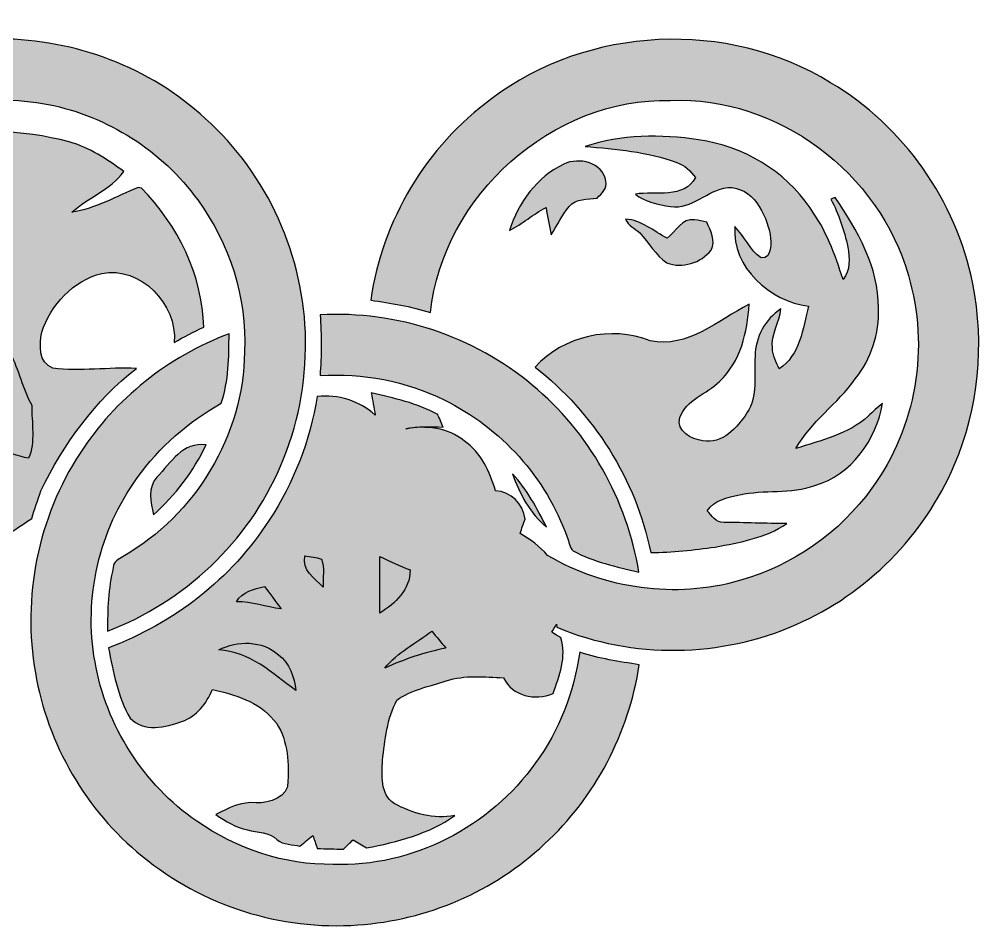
# Model space of a CAD drawing. Header units: centimetres. Extents: x -14.04 to -8.16, y -4.29 to -1.56.
# Drawn here: x -11.039 to -8.156, y -4.287 to -1.564 of the extents above; entities that cross this region are included whole.
import ezdxf

# ---------------------------------------------------------------- set-up
doc = ezdxf.new("R2010")
doc.units = ezdxf.units.CM
doc.header["$MEASUREMENT"] = 0
doc.layers.add('Layer 1', color=7, linetype='Continuous')

msp = doc.modelspace()

# ---------------------------------------------------------------- hatches: boundary and pattern name
at = {"layer": 'Layer 1', "true_color": 0x000000}
h = msp.add_hatch(color=18, dxfattribs=at)
edge = h.paths.add_edge_path()
edge.add_spline(control_points=[(-10.14914, -2.69033), (-10.0865, -2.6839), (-10.02277, -2.70393), (-9.97567, -2.74593), (-9.97968, -2.72384), (-9.98368, -2.70175), (-9.98757, -2.67965), (-9.91995, -2.69531), (-9.85063, -2.71049), (-9.78921, -2.74411), (-9.78508, -2.75358), (-9.77695, -2.7724), (-9.77282, -2.78174), (-9.80997, -2.7815), (-9.84784, -2.77859), (-9.88426, -2.78721), (-9.82478, -2.77628), (-9.75826, -2.78369), (-9.70995, -2.82289), (-9.65981, -2.85785), (-9.63322, -2.91515), (-9.61671, -2.97221), (-9.56901, -2.97451), (-9.53538, -3.01105), (-9.52786, -3.05682), (-9.53308, -3.0709), (-9.53817, -3.0851), (-9.54303, -3.09942), (-9.5128, -3.11763), (-9.48331, -3.13815), (-9.46097, -3.16582), (-9.28981, -3.26622), (-9.07871, -3.29523), (-8.88752, -3.24073), (-8.72995, -3.19642), (-8.5878, -3.09772), (-8.49251, -2.96432), (-8.36019, -2.78466), (-8.31928, -2.54248), (-8.3835, -2.32907), (-8.46945, -2.02353), (-8.77414, -1.79192), (-9.09364, -1.806), (-9.44689, -1.79714), (-9.77319, -2.0903), (-9.81118, -2.44003), (-9.86897, -2.42097), (-9.92918, -2.4115), (-9.98914, -2.40264), (-9.95552, -2.16507), (-9.82284, -1.94293), (-9.62873, -1.80151), (-9.3414, -1.58325), (-8.9226, -1.56358), (-8.6156, -1.75295), (-8.39831, -1.88211), (-8.24026, -2.10559), (-8.19097, -2.35347), (-8.15553, -2.53411), (-8.17288, -2.7259), (-8.24621, -2.89524), (-8.33591, -3.1061), (-8.50841, -3.28066), (-8.71878, -3.37195), (-8.94239, -3.47125), (-9.20763, -3.47489), (-9.43305, -3.38008), (-9.43305, -3.38008), (-9.43463, -3.3711), (-9.43463, -3.3711), (-9.43803, -3.37704), (-9.44483, -3.38894), (-9.44823, -3.39489), (-9.44155, -3.39914), (-9.4282, -3.40764), (-9.4214, -3.41189), (-9.40343, -3.46736), (-9.42601, -3.52587), (-9.44471, -3.57843), (-9.49824, -3.59992), (-9.56634, -3.58681), (-9.59244, -3.53085), (-9.64961, -3.52854), (-9.70812, -3.52199), (-9.7636, -3.5402), (-9.81361, -3.55658), (-9.86824, -3.56678), (-9.91145, -3.59798), (-9.94022, -3.65285), (-9.9469, -3.71694), (-9.95406, -3.77776), (-9.95552, -3.82134), (-9.96183, -3.879), (-9.91947, -3.90656), (-9.86435, -3.93654), (-9.80087, -3.9539), (-9.73786, -3.94285), (-9.8158, -3.99736), (-9.90951, -4.02163), (-10.00165, -4.03948), (-10.01512, -4.03122), (-10.0286, -4.02309), (-10.04195, -4.01496), (-10.05154, -4.02418), (-10.06089, -4.03353), (-10.07035, -4.04288), (-10.09657, -4.04251), (-10.1228, -4.04203), (-10.1489, -4.04118), (-10.15327, -4.02807), (-10.15776, -4.01496), (-10.16225, -4.00185), (-10.17512, -4.01253), (-10.18811, -4.02321), (-10.20073, -4.03426), (-10.22343, -4.0288), (-10.24989, -4.0305), (-10.26847, -4.01484), (-10.29201, -3.99117), (-10.32746, -3.9942), (-10.3572, -3.98558), (-10.39204, -3.97854), (-10.42239, -3.95924), (-10.45152, -3.93982), (-10.41426, -3.9204), (-10.37505, -3.89952), (-10.33147, -3.90486), (-10.29274, -3.90571), (-10.23387, -3.88774), (-10.23654, -3.84015), (-10.23351, -3.7774), (-10.23751, -3.7082), (-10.2783, -3.65722), (-10.32406, -3.60259), (-10.39484, -3.58038), (-10.46196, -3.56605), (-10.47957, -3.60732), (-10.50882, -3.64629), (-10.55288, -3.66122), (-10.6012, -3.6804), (-10.6676, -3.69352), (-10.7079, -3.65188), (-10.74432, -3.5873), (-10.75864, -3.51349), (-10.77224, -3.44151), (-10.57789, -3.36806), (-10.40479, -3.23563), (-10.29238, -3.05985), (-10.2193, -2.94866), (-10.1699, -2.82168), (-10.14914, -2.69033)], knot_values=[0, 0, 0, 0, 0.02, 0.02, 0.02, 0.04, 0.04, 0.04, 0.06, 0.06, 0.06, 0.08, 0.08, 0.08, 0.1, 0.1, 0.1, 0.12, 0.12, 0.12, 0.14, 0.14, 0.14, 0.16, 0.16, 0.16, 0.18, 0.18, 0.18, 0.2, 0.2, 0.2, 0.22, 0.22, 0.22, 0.24, 0.24, 0.24, 0.26, 0.26, 0.26, 0.28, 0.28, 0.28, 0.3, 0.3, 0.3, 0.32, 0.32, 0.32, 0.34, 0.34, 0.34, 0.36, 0.36, 0.36, 0.38, 0.38, 0.38, 0.4, 0.4, 0.4, 0.42, 0.42, 0.42, 0.44, 0.44, 0.44, 0.46, 0.46, 0.46, 0.48, 0.48, 0.48, 0.5, 0.5, 0.5, 0.52, 0.52, 0.52, 0.54, 0.54, 0.54, 0.56, 0.56, 0.56, 0.58, 0.58, 0.58, 0.6, 0.6, 0.6, 0.62, 0.62, 0.62, 0.64, 0.64, 0.64, 0.66, 0.66, 0.66, 0.68, 0.68, 0.68, 0.7, 0.7, 0.7, 0.72, 0.72, 0.72, 0.74, 0.74, 0.74, 0.76, 0.76, 0.76, 0.78, 0.78, 0.78, 0.8, 0.8, 0.8, 0.82, 0.82, 0.82, 0.84, 0.84, 0.84, 0.86, 0.86, 0.86, 0.88, 0.88, 0.88, 0.9, 0.9, 0.9, 0.92, 0.92, 0.92, 0.94, 0.94, 0.94, 0.96, 0.96, 0.96, 0.98, 0.98, 0.98, 1, 1, 1, 1], degree=3, periodic=1)
h = msp.add_hatch(color=18, dxfattribs=at)
edge = h.paths.add_edge_path()
edge.add_spline(control_points=[(-11.70987, -1.8599), (-11.54502, -1.70706), (-11.32081, -1.62343), (-11.0966, -1.62221), (-10.87251, -1.62343), (-10.64842, -1.70718), (-10.48345, -1.86002), (-10.29723, -2.02633), (-10.18616, -2.27263), (-10.18398, -2.52221), (-10.18216, -2.65112), (-10.2068, -2.78065), (-10.25888, -2.89864), (-10.35453, -3.12443), (-10.54633, -3.30445), (-10.77503, -3.39137), (-10.77588, -3.32776), (-10.77297, -3.26379), (-10.75816, -3.20164), (-10.75949, -3.18318), (-10.74129, -3.17651), (-10.7289, -3.16837), (-10.51368, -3.04565), (-10.36764, -2.80578), (-10.36631, -2.55681), (-10.35878, -2.39535), (-10.41037, -2.23318), (-10.50603, -2.10329), (-10.612, -1.95677), (-10.77479, -1.85322), (-10.95214, -1.8179), (-11.13957, -1.78233), (-11.34132, -1.81717), (-11.50034, -1.92484), (-11.676, -2.03919), (-11.79533, -2.23245), (-11.82361, -2.43966), (-11.88079, -2.42012), (-11.94063, -2.4115), (-12.00011, -2.40239), (-11.96989, -2.1953), (-11.86598, -1.9995), (-11.70987, -1.8599)], knot_values=[0, 0, 0, 0, 0.0714286, 0.0714286, 0.0714286, 0.1428571, 0.1428571, 0.1428571, 0.2142857, 0.2142857, 0.2142857, 0.2857143, 0.2857143, 0.2857143, 0.3571429, 0.3571429, 0.3571429, 0.4285714, 0.4285714, 0.4285714, 0.5, 0.5, 0.5, 0.5714286, 0.5714286, 0.5714286, 0.6428571, 0.6428571, 0.6428571, 0.7142857, 0.7142857, 0.7142857, 0.7857143, 0.7857143, 0.7857143, 0.8571429, 0.8571429, 0.8571429, 0.9285714, 0.9285714, 0.9285714, 1, 1, 1, 1], degree=3, periodic=1)
h = msp.add_hatch(color=18, dxfattribs=at)
edge = h.paths.add_edge_path()
edge.add_spline(control_points=[(-12.15173, -2.44682), (-11.99696, -2.43857), (-11.84061, -2.46989), (-11.70125, -2.53763), (-11.69846, -2.54916), (-11.69554, -2.56081), (-11.69239, -2.57234), (-11.72686, -2.36925), (-11.63825, -2.15269), (-11.47461, -2.02851), (-11.46563, -2.07488), (-11.45907, -2.12198), (-11.44378, -2.16689), (-11.38138, -2.17284), (-11.32287, -2.19566), (-11.26545, -2.21897), (-11.29386, -2.18425), (-11.33902, -2.17041), (-11.3707, -2.13934), (-11.41586, -2.10389), (-11.42314, -2.04089), (-11.42411, -1.98796), (-11.40032, -1.95859), (-11.3622, -1.94803), (-11.32846, -1.93455), (-11.1874, -1.88527), (-11.0325, -1.89267), (-10.88938, -1.9297), (-10.82941, -1.9473), (-10.77612, -1.98177), (-10.72623, -2.01868), (-10.76702, -2.0727), (-10.8333, -2.09612), (-10.88162, -2.14031), (-10.81121, -2.12866), (-10.74881, -2.09273), (-10.68375, -2.06614), (-10.68375, -2.06614), (-10.67391, -2.06808), (-10.67391, -2.06808), (-10.56575, -2.17806), (-10.49183, -2.32822), (-10.48782, -2.48349), (-10.51805, -2.49708), (-10.54754, -2.51226), (-10.57607, -2.52901), (-10.5666, -2.4149), (-10.67622, -2.30006), (-10.79275, -2.32276), (-10.87773, -2.34498), (-10.94474, -2.41599), (-10.97156, -2.4983), (-10.97873, -2.53568), (-10.98273, -2.58982), (-10.93867, -2.6056), (-10.85612, -2.61701), (-10.77212, -2.60245), (-10.68897, -2.60645), (-10.81242, -2.70272), (-10.90614, -2.83261), (-10.97448, -2.97221), (-10.9831, -2.99988), (-10.99354, -3.02683), (-11.00179, -3.05475), (-11.02267, -3.06908), (-11.04355, -3.0834), (-11.06491, -3.09712), (-11.07123, -3.04747), (-11.06406, -2.99746), (-11.07001, -2.94781), (-11.08422, -2.94878), (-11.0983, -2.94975), (-11.11238, -2.95084), (-11.11639, -3.00899), (-11.12513, -3.06677), (-11.13217, -3.12467), (-11.1528, -3.12516), (-11.17344, -3.1254), (-11.19408, -3.12576), (-11.19942, -3.10404), (-11.20488, -3.08231), (-11.20998, -3.0607), (-11.20269, -3.04626), (-11.19881, -3.03047), (-11.2016, -3.01397), (-11.20658, -3.02477), (-11.21156, -3.03545), (-11.21678, -3.04601), (-11.22382, -3.00814), (-11.22467, -2.96371), (-11.25368, -2.93445), (-11.25805, -2.94429), (-11.26667, -2.96407), (-11.27091, -2.97403), (-11.24166, -3.05269), (-11.21168, -3.13183), (-11.20087, -3.21572), (-11.26861, -3.19982), (-11.3361, -3.18173), (-11.39923, -3.15162), (-11.45288, -2.96674), (-11.58411, -2.8076), (-11.75223, -2.71498), (-11.87326, -2.64882), (-12.01347, -2.61871), (-12.151, -2.62806), (-12.14506, -2.56773), (-12.14384, -2.50691), (-12.15173, -2.44682)], knot_values=[0, 0, 0, 0, 0.0277778, 0.0277778, 0.0277778, 0.0555556, 0.0555556, 0.0555556, 0.0833333, 0.0833333, 0.0833333, 0.1111111, 0.1111111, 0.1111111, 0.1388889, 0.1388889, 0.1388889, 0.1666667, 0.1666667, 0.1666667, 0.1944444, 0.1944444, 0.1944444, 0.2222222, 0.2222222, 0.2222222, 0.25, 0.25, 0.25, 0.2777778, 0.2777778, 0.2777778, 0.3055556, 0.3055556, 0.3055556, 0.3333333, 0.3333333, 0.3333333, 0.3611111, 0.3611111, 0.3611111, 0.3888889, 0.3888889, 0.3888889, 0.4166667, 0.4166667, 0.4166667, 0.4444444, 0.4444444, 0.4444444, 0.4722222, 0.4722222, 0.4722222, 0.5, 0.5, 0.5, 0.5277778, 0.5277778, 0.5277778, 0.5555556, 0.5555556, 0.5555556, 0.5833333, 0.5833333, 0.5833333, 0.6111111, 0.6111111, 0.6111111, 0.6388889, 0.6388889, 0.6388889, 0.6666667, 0.6666667, 0.6666667, 0.6944444, 0.6944444, 0.6944444, 0.7222222, 0.7222222, 0.7222222, 0.75, 0.75, 0.75, 0.7777778, 0.7777778, 0.7777778, 0.8055556, 0.8055556, 0.8055556, 0.8333333, 0.8333333, 0.8333333, 0.8611111, 0.8611111, 0.8611111, 0.8888889, 0.8888889, 0.8888889, 0.9166667, 0.9166667, 0.9166667, 0.9444444, 0.9444444, 0.9444444, 0.9722222, 0.9722222, 0.9722222, 1, 1, 1, 1], degree=3, periodic=1)
h = msp.add_hatch(color=18, dxfattribs=at)
edge = h.paths.add_edge_path()
edge.add_spline(control_points=[(-9.34917, -1.94353), (-9.24113, -1.90821), (-9.12229, -1.90651), (-9.01012, -1.92363), (-8.87768, -1.94244), (-8.75205, -2.0154), (-8.67715, -2.12732), (-8.63041, -2.19129), (-8.60213, -2.26595), (-8.5787, -2.34097), (-8.55539, -2.3139), (-8.55903, -2.27663), (-8.56474, -2.24398), (-8.57445, -2.19396), (-8.59217, -2.14589), (-8.61475, -2.10049), (-8.61147, -2.0994), (-8.60492, -2.09746), (-8.60164, -2.09649), (-8.53512, -2.19457), (-8.47224, -2.30407), (-8.47297, -2.42631), (-8.46884, -2.50254), (-8.49518, -2.57853), (-8.54204, -2.63826), (-8.59521, -2.71279), (-8.67411, -2.76572), (-8.71951, -2.84596), (-8.64485, -2.82156), (-8.5628, -2.8042), (-8.50356, -2.74885), (-8.48948, -2.73598), (-8.47539, -2.72311), (-8.46046, -2.71097), (-8.47952, -2.81877), (-8.55333, -2.92511), (-8.66258, -2.95618), (-8.73505, -2.98313), (-8.81371, -2.96747), (-8.88788, -2.98459), (-8.92357, -2.99187), (-8.9629, -2.99964), (-8.98487, -3.03205), (-8.97031, -3.04553), (-8.95865, -3.06932), (-8.93498, -3.06653), (-8.87222, -3.06762), (-8.80934, -3.06956), (-8.74658, -3.07041), (-8.80971, -3.11363), (-8.88715, -3.12601), (-8.9606, -3.14057), (-9.02457, -3.14834), (-9.08854, -3.15757), (-9.153, -3.1566), (-9.19646, -2.93858), (-9.32392, -2.73962), (-9.49824, -2.60269), (-9.41326, -2.50922), (-9.27172, -2.47778), (-9.15458, -2.52391), (-9.0429, -2.54794), (-8.95161, -2.46236), (-8.85935, -2.4149), (-8.86336, -2.49781), (-8.8846, -2.58667), (-8.94724, -2.6453), (-8.98536, -2.68329), (-9.04703, -2.6992), (-9.06645, -2.7537), (-9.07713, -2.79437), (-9.03088, -2.81828), (-8.99738, -2.82265), (-8.93899, -2.83467), (-8.89456, -2.78308), (-8.86567, -2.73974), (-8.83107, -2.68912), (-8.84588, -2.62697), (-8.84139, -2.56992), (-8.84005, -2.51408), (-8.8114, -2.45908), (-8.76394, -2.42886), (-8.76892, -2.4688), (-8.79332, -2.50521), (-8.78968, -2.54637), (-8.78858, -2.56846), (-8.77754, -2.58824), (-8.76977, -2.6084), (-8.70762, -2.56797), (-8.69754, -2.48713), (-8.68224, -2.42048), (-8.79623, -2.40676), (-8.91143, -2.30407), (-8.9016, -2.1828), (-8.87307, -2.21205), (-8.85717, -2.25272), (-8.82306, -2.27663), (-8.78955, -2.27918), (-8.79368, -2.2299), (-8.79587, -2.20756), (-8.80886, -2.14444), (-8.84758, -2.06371), (-8.92296, -2.0659), (-8.98378, -2.07282), (-9.02894, -2.13303), (-9.094, -2.12283), (-9.12872, -2.11664), (-9.17388, -2.10887), (-9.19877, -2.08568), (-9.13952, -2.07646), (-9.05285, -2.1011), (-9.01971, -2.03616), (-9.03392, -2.01649), (-9.0514, -1.99913), (-9.07494, -1.99173), (-9.16259, -1.95919), (-9.25679, -1.95094), (-9.34917, -1.94353)], knot_values=[0, 0, 0, 0, 0.025641, 0.025641, 0.025641, 0.0512821, 0.0512821, 0.0512821, 0.0769231, 0.0769231, 0.0769231, 0.1025641, 0.1025641, 0.1025641, 0.1282051, 0.1282051, 0.1282051, 0.1538462, 0.1538462, 0.1538462, 0.1794872, 0.1794872, 0.1794872, 0.2051282, 0.2051282, 0.2051282, 0.2307692, 0.2307692, 0.2307692, 0.2564103, 0.2564103, 0.2564103, 0.2820513, 0.2820513, 0.2820513, 0.3076923, 0.3076923, 0.3076923, 0.3333333, 0.3333333, 0.3333333, 0.3589744, 0.3589744, 0.3589744, 0.3846154, 0.3846154, 0.3846154, 0.4102564, 0.4102564, 0.4102564, 0.4358974, 0.4358974, 0.4358974, 0.4615385, 0.4615385, 0.4615385, 0.4871795, 0.4871795, 0.4871795, 0.5128205, 0.5128205, 0.5128205, 0.5384615, 0.5384615, 0.5384615, 0.5641026, 0.5641026, 0.5641026, 0.5897436, 0.5897436, 0.5897436, 0.6153846, 0.6153846, 0.6153846, 0.6410256, 0.6410256, 0.6410256, 0.6666667, 0.6666667, 0.6666667, 0.6923077, 0.6923077, 0.6923077, 0.7179487, 0.7179487, 0.7179487, 0.7435897, 0.7435897, 0.7435897, 0.7692308, 0.7692308, 0.7692308, 0.7948718, 0.7948718, 0.7948718, 0.8205128, 0.8205128, 0.8205128, 0.8461538, 0.8461538, 0.8461538, 0.8717949, 0.8717949, 0.8717949, 0.8974359, 0.8974359, 0.8974359, 0.9230769, 0.9230769, 0.9230769, 0.9487179, 0.9487179, 0.9487179, 0.974359, 0.974359, 0.974359, 1, 1, 1, 1], degree=3, periodic=1)
h = msp.add_hatch(color=18, dxfattribs=at)
edge = h.paths.add_edge_path()
edge.add_spline(control_points=[(-9.41241, -1.99658), (-9.3675, -1.97376), (-9.29576, -1.99136), (-9.28677, -2.04708), (-9.28131, -2.0693), (-9.29952, -2.08338), (-9.31275, -2.09758), (-9.34176, -2.10086), (-9.37514, -2.0994), (-9.39687, -2.12259), (-9.418, -2.14844), (-9.43159, -2.1794), (-9.44993, -2.2072), (-9.4566, -2.18049), (-9.46121, -2.15342), (-9.46571, -2.12635), (-9.50443, -2.14541), (-9.53648, -2.17515), (-9.57483, -2.19469), (-9.54886, -2.11154), (-9.49265, -2.03409), (-9.41241, -1.99658)], knot_values=[0, 0, 0, 0, 0.1428571, 0.1428571, 0.1428571, 0.2857143, 0.2857143, 0.2857143, 0.4285714, 0.4285714, 0.4285714, 0.5714286, 0.5714286, 0.5714286, 0.7142857, 0.7142857, 0.7142857, 0.8571429, 0.8571429, 0.8571429, 1, 1, 1, 1], degree=3, periodic=1)
h = msp.add_hatch(color=18, dxfattribs=at)
edge = h.paths.add_edge_path()
edge.add_spline(control_points=[(-9.2279, -2.1607), (-9.18044, -2.16325), (-9.14462, -2.19688), (-9.10396, -2.21727), (-9.07774, -2.19821), (-9.05941, -2.15645), (-9.02178, -2.1624), (-9.01279, -2.16422), (-8.99471, -2.16787), (-8.98572, -2.16969), (-8.9731, -2.19518), (-8.95841, -2.2248), (-8.97261, -2.25308), (-9.00248, -2.29193), (-9.05916, -2.30868), (-9.10505, -2.29169), (-9.13843, -2.26802), (-9.15798, -2.23111), (-9.18566, -2.20198), (-9.19986, -2.18814), (-9.22086, -2.18037), (-9.2279, -2.1607)], knot_values=[0, 0, 0, 0, 0.1428571, 0.1428571, 0.1428571, 0.2857143, 0.2857143, 0.2857143, 0.4285714, 0.4285714, 0.4285714, 0.5714286, 0.5714286, 0.5714286, 0.7142857, 0.7142857, 0.7142857, 0.8571429, 0.8571429, 0.8571429, 1, 1, 1, 1], degree=3, periodic=1)
h = msp.add_hatch(color=18, dxfattribs=at)
edge = h.paths.add_edge_path()
edge.add_spline(control_points=[(-10.14028, -2.44658), (-9.91267, -2.4342), (-9.68118, -2.50946), (-9.50686, -2.65683), (-9.33715, -2.79607), (-9.22389, -2.9994), (-9.18833, -3.2156), (-9.25521, -3.19933), (-9.32355, -3.18476), (-9.38461, -3.15199), (-9.39578, -3.14118), (-9.39687, -3.12443), (-9.4027, -3.11083), (-9.46534, -2.93348), (-9.60045, -2.78344), (-9.76943, -2.70102), (-9.88365, -2.64408), (-10.01342, -2.62005), (-10.14064, -2.6283), (-10.13603, -2.56773), (-10.13591, -2.50704), (-10.14028, -2.44658)], knot_values=[0, 0, 0, 0, 0.1428571, 0.1428571, 0.1428571, 0.2857143, 0.2857143, 0.2857143, 0.4285714, 0.4285714, 0.4285714, 0.5714286, 0.5714286, 0.5714286, 0.7142857, 0.7142857, 0.7142857, 0.8571429, 0.8571429, 0.8571429, 1, 1, 1, 1], degree=3, periodic=1)
h = msp.add_hatch(color=18, dxfattribs=at)
edge = h.paths.add_edge_path()
edge.add_spline(control_points=[(-10.85721, -2.85992), (-10.75233, -2.69738), (-10.59343, -2.57101), (-10.41232, -2.50315), (-10.4128, -2.57283), (-10.41256, -2.64433), (-10.43611, -2.71073), (-10.53358, -2.76681), (-10.62099, -2.84135), (-10.68654, -2.93336), (-10.80016, -3.08971), (-10.8475, -3.29304), (-10.81266, -3.48339), (-10.78037, -3.67421), (-10.66736, -3.84962), (-10.50846, -3.95973), (-10.38986, -4.04154), (-10.24637, -4.09131), (-10.10155, -4.0884), (-9.86605, -4.09787), (-9.63237, -3.9766), (-9.4969, -3.78504), (-9.4254, -3.6883), (-9.38255, -3.57285), (-9.36458, -3.45437), (-9.30729, -3.47416), (-9.24708, -3.48254), (-9.18735, -3.49201), (-9.21807, -3.69546), (-9.31809, -3.8881), (-9.46995, -4.02746), (-9.62036, -4.16925), (-9.82126, -4.25556), (-10.02738, -4.26927), (-10.25778, -4.28663), (-10.49401, -4.21161), (-10.67161, -4.06351), (-10.84022, -3.92817), (-10.95433, -3.7286), (-10.99074, -3.51604), (-11.03068, -3.29098), (-10.98249, -3.05135), (-10.85721, -2.85992)], knot_values=[0, 0, 0, 0, 0.0714286, 0.0714286, 0.0714286, 0.1428571, 0.1428571, 0.1428571, 0.2142857, 0.2142857, 0.2142857, 0.2857143, 0.2857143, 0.2857143, 0.3571429, 0.3571429, 0.3571429, 0.4285714, 0.4285714, 0.4285714, 0.5, 0.5, 0.5, 0.5714286, 0.5714286, 0.5714286, 0.6428571, 0.6428571, 0.6428571, 0.7142857, 0.7142857, 0.7142857, 0.7857143, 0.7857143, 0.7857143, 0.8571429, 0.8571429, 0.8571429, 0.9285714, 0.9285714, 0.9285714, 1, 1, 1, 1], degree=3, periodic=1)
h = msp.add_hatch(color=18, dxfattribs=at)
edge = h.paths.add_edge_path()
edge.add_spline(control_points=[(-11.18716, -2.86866), (-11.16021, -2.87339), (-11.13666, -2.85069), (-11.10898, -2.85579), (-11.07487, -2.85203), (-11.0444, -2.87024), (-11.0115, -2.87461), (-10.98929, -2.82739), (-11.00276, -2.76839), (-11.00131, -2.7168), (-11.02947, -2.66763), (-11.03979, -2.61107), (-11.06564, -2.56093), (-11.07256, -2.64238), (-11.08859, -2.72396), (-11.08507, -2.8059), (-11.09101, -2.80517), (-11.10291, -2.80396), (-11.10886, -2.80323), (-11.11396, -2.72068), (-11.12233, -2.6385), (-11.12452, -2.55583), (-11.20245, -2.63704), (-11.20233, -2.76402), (-11.18716, -2.86866)], knot_values=[0, 0, 0, 0, 0.125, 0.125, 0.125, 0.25, 0.25, 0.25, 0.375, 0.375, 0.375, 0.5, 0.5, 0.5, 0.625, 0.625, 0.625, 0.75, 0.75, 0.75, 0.875, 0.875, 0.875, 1, 1, 1, 1], degree=3, periodic=1)
h = msp.add_hatch(color=18, dxfattribs=at)
edge = h.paths.add_edge_path()
edge.add_spline(control_points=[(-10.62766, -2.93142), (-10.58724, -2.88905), (-10.54961, -2.82435), (-10.48114, -2.8354), (-10.51865, -2.9143), (-10.57231, -2.98544), (-10.6375, -3.04371), (-10.64648, -3.00705), (-10.65595, -2.96237), (-10.62766, -2.93142)], knot_values=[0, 0, 0, 0, 0.3333333, 0.3333333, 0.3333333, 0.6666667, 0.6666667, 0.6666667, 1, 1, 1, 1], degree=3, periodic=1)
h = msp.add_hatch(color=18, dxfattribs=at)
edge = h.paths.add_edge_path()
edge.add_spline(control_points=[(-9.56573, -2.92146), (-9.52276, -2.9682), (-9.49278, -3.02465), (-9.46401, -3.08073), (-9.51317, -3.03994), (-9.54497, -2.98107), (-9.56573, -2.92146)], knot_values=[0, 0, 0, 0, 0.5, 0.5, 0.5, 1, 1, 1, 1], degree=3, periodic=1)
h = msp.add_hatch(color=18, dxfattribs=at)
edge = h.paths.add_edge_path()
edge.add_spline(control_points=[(-10.1858, -3.16692), (-10.19587, -3.20953), (-10.15703, -3.23381), (-10.13129, -3.26003), (-10.13336, -3.23235), (-10.1262, -3.20237), (-10.13579, -3.17639), (-10.15193, -3.17092), (-10.16917, -3.16959), (-10.1858, -3.16692)], knot_values=[0, 0, 0, 0, 0.3333333, 0.3333333, 0.3333333, 0.6666667, 0.6666667, 0.6666667, 1, 1, 1, 1], degree=3, periodic=1)
h = msp.add_hatch(color=18, dxfattribs=at)
edge = h.paths.add_edge_path()
edge.add_spline(control_points=[(-9.96171, -3.16837), (-9.96207, -3.22482), (-9.96244, -3.28127), (-9.96159, -3.33771), (-9.91643, -3.30907), (-9.87079, -3.26707), (-9.87164, -3.20892), (-9.90223, -3.19678), (-9.93221, -3.18306), (-9.96171, -3.16837)], knot_values=[0, 0, 0, 0, 0.3333333, 0.3333333, 0.3333333, 0.6666667, 0.6666667, 0.6666667, 1, 1, 1, 1], degree=3, periodic=1)
h = msp.add_hatch(color=18, dxfattribs=at)
edge = h.paths.add_edge_path()
edge.add_spline(control_points=[(-10.3901, -3.30385), (-10.34446, -3.30251), (-10.3016, -3.31975), (-10.25693, -3.32545), (-10.27332, -3.30275), (-10.28995, -3.2803), (-10.30634, -3.25784), (-10.33741, -3.26573), (-10.37298, -3.27314), (-10.3901, -3.30385)], knot_values=[0, 0, 0, 0, 0.3333333, 0.3333333, 0.3333333, 0.6666667, 0.6666667, 0.6666667, 1, 1, 1, 1], degree=3, periodic=1)
h = msp.add_hatch(color=18, dxfattribs=at)
edge = h.paths.add_edge_path()
edge.add_spline(control_points=[(-9.94714, -3.5022), (-9.88887, -3.47537), (-9.82794, -3.4545), (-9.76493, -3.44211), (-9.77902, -3.42524), (-9.79298, -3.40849), (-9.80669, -3.39149), (-9.85403, -3.42755), (-9.90927, -3.45498), (-9.94714, -3.5022)], knot_values=[0, 0, 0, 0, 0.3333333, 0.3333333, 0.3333333, 0.6666667, 0.6666667, 0.6666667, 1, 1, 1, 1], degree=3, periodic=1)
h = msp.add_hatch(color=18, dxfattribs=at)
edge = h.paths.add_edge_path()
edge.add_spline(control_points=[(-10.44303, -3.44794), (-10.35089, -3.45134), (-10.28315, -3.51798), (-10.21311, -3.56872), (-10.21797, -3.52903), (-10.22999, -3.48727), (-10.26422, -3.46275), (-10.31265, -3.41868), (-10.38755, -3.41917), (-10.44303, -3.44794)], knot_values=[0, 0, 0, 0, 0.3333333, 0.3333333, 0.3333333, 0.6666667, 0.6666667, 0.6666667, 1, 1, 1, 1], degree=3, periodic=1)

# ---------------------------------------------------------------- linework, layer by layer
at = {"layer": 'Layer 1'}
for points, knots in [([(-10.14914, -2.69033), (-10.0865, -2.6839), (-10.02277, -2.70393), (-9.97567, -2.74593), (-9.97968, -2.72384), (-9.98368, -2.70175), (-9.98757, -2.67965), (-9.91995, -2.69531), (-9.85063, -2.71049), (-9.78921, -2.74411), (-9.78508, -2.75358), (-9.77695, -2.7724), (-9.77282, -2.78174), (-9.80997, -2.7815), (-9.84784, -2.77859), (-9.88426, -2.78721), (-9.82478, -2.77628), (-9.75826, -2.78369), (-9.70995, -2.82289), (-9.65981, -2.85785), (-9.63322, -2.91515), (-9.61671, -2.97221), (-9.56901, -2.97451), (-9.53538, -3.01105), (-9.52786, -3.05682), (-9.53308, -3.0709), (-9.53817, -3.0851), (-9.54303, -3.09942), (-9.5128, -3.11763), (-9.48331, -3.13815), (-9.46097, -3.16582), (-9.28981, -3.26622), (-9.07871, -3.29523), (-8.88752, -3.24073), (-8.72995, -3.19642), (-8.5878, -3.09772), (-8.49251, -2.96432), (-8.36019, -2.78466), (-8.31928, -2.54248), (-8.3835, -2.32907), (-8.46945, -2.02353), (-8.77414, -1.79192), (-9.09364, -1.806), (-9.44689, -1.79714), (-9.77319, -2.0903), (-9.81118, -2.44003), (-9.86897, -2.42097), (-9.92918, -2.4115), (-9.98914, -2.40264), (-9.95552, -2.16507), (-9.82284, -1.94293), (-9.62873, -1.80151), (-9.3414, -1.58325), (-8.9226, -1.56358), (-8.6156, -1.75295), (-8.39831, -1.88211), (-8.24026, -2.10559), (-8.19097, -2.35347), (-8.15553, -2.53411), (-8.17288, -2.7259), (-8.24621, -2.89524), (-8.33591, -3.1061), (-8.50841, -3.28066), (-8.71878, -3.37195), (-8.94239, -3.47125), (-9.20763, -3.47489), (-9.43305, -3.38008), (-9.43305, -3.38008), (-9.43463, -3.3711), (-9.43463, -3.3711), (-9.43803, -3.37704), (-9.44483, -3.38894), (-9.44823, -3.39489), (-9.44155, -3.39914), (-9.4282, -3.40764), (-9.4214, -3.41189), (-9.40343, -3.46736), (-9.42601, -3.52587), (-9.44471, -3.57843), (-9.49824, -3.59992), (-9.56634, -3.58681), (-9.59244, -3.53085), (-9.64961, -3.52854), (-9.70812, -3.52199), (-9.7636, -3.5402), (-9.81361, -3.55658), (-9.86824, -3.56678), (-9.91145, -3.59798), (-9.94022, -3.65285), (-9.9469, -3.71694), (-9.95406, -3.77776), (-9.95552, -3.82134), (-9.96183, -3.879), (-9.91947, -3.90656), (-9.86435, -3.93654), (-9.80087, -3.9539), (-9.73786, -3.94285), (-9.8158, -3.99736), (-9.90951, -4.02163), (-10.00165, -4.03948), (-10.01512, -4.03122), (-10.0286, -4.02309), (-10.04195, -4.01496), (-10.05154, -4.02418), (-10.06089, -4.03353), (-10.07035, -4.04288), (-10.09657, -4.04251), (-10.1228, -4.04203), (-10.1489, -4.04118), (-10.15327, -4.02807), (-10.15776, -4.01496), (-10.16225, -4.00185), (-10.17512, -4.01253), (-10.18811, -4.02321), (-10.20073, -4.03426), (-10.22343, -4.0288), (-10.24989, -4.0305), (-10.26847, -4.01484), (-10.29201, -3.99117), (-10.32746, -3.9942), (-10.3572, -3.98558), (-10.39204, -3.97854), (-10.42239, -3.95924), (-10.45152, -3.93982), (-10.41426, -3.9204), (-10.37505, -3.89952), (-10.33147, -3.90486), (-10.29274, -3.90571), (-10.23387, -3.88774), (-10.23654, -3.84015), (-10.23351, -3.7774), (-10.23751, -3.7082), (-10.2783, -3.65722), (-10.32406, -3.60259), (-10.39484, -3.58038), (-10.46196, -3.56605), (-10.47957, -3.60732), (-10.50882, -3.64629), (-10.55288, -3.66122), (-10.6012, -3.6804), (-10.6676, -3.69352), (-10.7079, -3.65188), (-10.74432, -3.5873), (-10.75864, -3.51349), (-10.77224, -3.44151), (-10.57789, -3.36806), (-10.40479, -3.23563), (-10.29238, -3.05985), (-10.2193, -2.94866), (-10.1699, -2.82168), (-10.14914, -2.69033)], [0, 0, 0, 0, 0.02, 0.02, 0.02, 0.04, 0.04, 0.04, 0.06, 0.06, 0.06, 0.08, 0.08, 0.08, 0.1, 0.1, 0.1, 0.12, 0.12, 0.12, 0.14, 0.14, 0.14, 0.16, 0.16, 0.16, 0.18, 0.18, 0.18, 0.2, 0.2, 0.2, 0.22, 0.22, 0.22, 0.24, 0.24, 0.24, 0.26, 0.26, 0.26, 0.28, 0.28, 0.28, 0.3, 0.3, 0.3, 0.32, 0.32, 0.32, 0.34, 0.34, 0.34, 0.36, 0.36, 0.36, 0.38, 0.38, 0.38, 0.4, 0.4, 0.4, 0.42, 0.42, 0.42, 0.44, 0.44, 0.44, 0.46, 0.46, 0.46, 0.48, 0.48, 0.48, 0.5, 0.5, 0.5, 0.52, 0.52, 0.52, 0.54, 0.54, 0.54, 0.56, 0.56, 0.56, 0.58, 0.58, 0.58, 0.6, 0.6, 0.6, 0.62, 0.62, 0.62, 0.64, 0.64, 0.64, 0.66, 0.66, 0.66, 0.68, 0.68, 0.68, 0.7, 0.7, 0.7, 0.72, 0.72, 0.72, 0.74, 0.74, 0.74, 0.76, 0.76, 0.76, 0.78, 0.78, 0.78, 0.8, 0.8, 0.8, 0.82, 0.82, 0.82, 0.84, 0.84, 0.84, 0.86, 0.86, 0.86, 0.88, 0.88, 0.88, 0.9, 0.9, 0.9, 0.92, 0.92, 0.92, 0.94, 0.94, 0.94, 0.96, 0.96, 0.96, 0.98, 0.98, 0.98, 1, 1, 1, 1]), ([(-11.70987, -1.8599), (-11.54502, -1.70706), (-11.32081, -1.62343), (-11.0966, -1.62221), (-10.87251, -1.62343), (-10.64842, -1.70718), (-10.48345, -1.86002), (-10.29723, -2.02633), (-10.18616, -2.27263), (-10.18398, -2.52221), (-10.18216, -2.65112), (-10.2068, -2.78065), (-10.25888, -2.89864), (-10.35453, -3.12443), (-10.54633, -3.30445), (-10.77503, -3.39137), (-10.77588, -3.32776), (-10.77297, -3.26379), (-10.75816, -3.20164), (-10.75949, -3.18318), (-10.74129, -3.17651), (-10.7289, -3.16837), (-10.51368, -3.04565), (-10.36764, -2.80578), (-10.36631, -2.55681), (-10.35878, -2.39535), (-10.41037, -2.23318), (-10.50603, -2.10329), (-10.612, -1.95677), (-10.77479, -1.85322), (-10.95214, -1.8179), (-11.13957, -1.78233), (-11.34132, -1.81717), (-11.50034, -1.92484), (-11.676, -2.03919), (-11.79533, -2.23245), (-11.82361, -2.43966), (-11.88079, -2.42012), (-11.94063, -2.4115), (-12.00011, -2.40239), (-11.96989, -2.1953), (-11.86598, -1.9995), (-11.70987, -1.8599)], [0, 0, 0, 0, 0.0714286, 0.0714286, 0.0714286, 0.1428571, 0.1428571, 0.1428571, 0.2142857, 0.2142857, 0.2142857, 0.2857143, 0.2857143, 0.2857143, 0.3571429, 0.3571429, 0.3571429, 0.4285714, 0.4285714, 0.4285714, 0.5, 0.5, 0.5, 0.5714286, 0.5714286, 0.5714286, 0.6428571, 0.6428571, 0.6428571, 0.7142857, 0.7142857, 0.7142857, 0.7857143, 0.7857143, 0.7857143, 0.8571429, 0.8571429, 0.8571429, 0.9285714, 0.9285714, 0.9285714, 1, 1, 1, 1]), ([(-12.15173, -2.44682), (-11.99696, -2.43857), (-11.84061, -2.46989), (-11.70125, -2.53763), (-11.69846, -2.54916), (-11.69554, -2.56081), (-11.69239, -2.57234), (-11.72686, -2.36925), (-11.63825, -2.15269), (-11.47461, -2.02851), (-11.46563, -2.07488), (-11.45907, -2.12198), (-11.44378, -2.16689), (-11.38138, -2.17284), (-11.32287, -2.19566), (-11.26545, -2.21897), (-11.29386, -2.18425), (-11.33902, -2.17041), (-11.3707, -2.13934), (-11.41586, -2.10389), (-11.42314, -2.04089), (-11.42411, -1.98796), (-11.40032, -1.95859), (-11.3622, -1.94803), (-11.32846, -1.93455), (-11.1874, -1.88527), (-11.0325, -1.89267), (-10.88938, -1.9297), (-10.82941, -1.9473), (-10.77612, -1.98177), (-10.72623, -2.01868), (-10.76702, -2.0727), (-10.8333, -2.09612), (-10.88162, -2.14031), (-10.81121, -2.12866), (-10.74881, -2.09273), (-10.68375, -2.06614), (-10.68375, -2.06614), (-10.67391, -2.06808), (-10.67391, -2.06808), (-10.56575, -2.17806), (-10.49183, -2.32822), (-10.48782, -2.48349), (-10.51805, -2.49708), (-10.54754, -2.51226), (-10.57607, -2.52901), (-10.5666, -2.4149), (-10.67622, -2.30006), (-10.79275, -2.32276), (-10.87773, -2.34498), (-10.94474, -2.41599), (-10.97156, -2.4983), (-10.97873, -2.53568), (-10.98273, -2.58982), (-10.93867, -2.6056), (-10.85612, -2.61701), (-10.77212, -2.60245), (-10.68897, -2.60645), (-10.81242, -2.70272), (-10.90614, -2.83261), (-10.97448, -2.97221), (-10.9831, -2.99988), (-10.99354, -3.02683), (-11.00179, -3.05475), (-11.02267, -3.06908), (-11.04355, -3.0834), (-11.06491, -3.09712), (-11.07123, -3.04747), (-11.06406, -2.99746), (-11.07001, -2.94781), (-11.08422, -2.94878), (-11.0983, -2.94975), (-11.11238, -2.95084), (-11.11639, -3.00899), (-11.12513, -3.06677), (-11.13217, -3.12467), (-11.1528, -3.12516), (-11.17344, -3.1254), (-11.19408, -3.12576), (-11.19942, -3.10404), (-11.20488, -3.08231), (-11.20998, -3.0607), (-11.20269, -3.04626), (-11.19881, -3.03047), (-11.2016, -3.01397), (-11.20658, -3.02477), (-11.21156, -3.03545), (-11.21678, -3.04601), (-11.22382, -3.00814), (-11.22467, -2.96371), (-11.25368, -2.93445), (-11.25805, -2.94429), (-11.26667, -2.96407), (-11.27091, -2.97403), (-11.24166, -3.05269), (-11.21168, -3.13183), (-11.20087, -3.21572), (-11.26861, -3.19982), (-11.3361, -3.18173), (-11.39923, -3.15162), (-11.45288, -2.96674), (-11.58411, -2.8076), (-11.75223, -2.71498), (-11.87326, -2.64882), (-12.01347, -2.61871), (-12.151, -2.62806), (-12.14506, -2.56773), (-12.14384, -2.50691), (-12.15173, -2.44682)], [0, 0, 0, 0, 0.0277778, 0.0277778, 0.0277778, 0.0555556, 0.0555556, 0.0555556, 0.0833333, 0.0833333, 0.0833333, 0.1111111, 0.1111111, 0.1111111, 0.1388889, 0.1388889, 0.1388889, 0.1666667, 0.1666667, 0.1666667, 0.1944444, 0.1944444, 0.1944444, 0.2222222, 0.2222222, 0.2222222, 0.25, 0.25, 0.25, 0.2777778, 0.2777778, 0.2777778, 0.3055556, 0.3055556, 0.3055556, 0.3333333, 0.3333333, 0.3333333, 0.3611111, 0.3611111, 0.3611111, 0.3888889, 0.3888889, 0.3888889, 0.4166667, 0.4166667, 0.4166667, 0.4444444, 0.4444444, 0.4444444, 0.4722222, 0.4722222, 0.4722222, 0.5, 0.5, 0.5, 0.5277778, 0.5277778, 0.5277778, 0.5555556, 0.5555556, 0.5555556, 0.5833333, 0.5833333, 0.5833333, 0.6111111, 0.6111111, 0.6111111, 0.6388889, 0.6388889, 0.6388889, 0.6666667, 0.6666667, 0.6666667, 0.6944444, 0.6944444, 0.6944444, 0.7222222, 0.7222222, 0.7222222, 0.75, 0.75, 0.75, 0.7777778, 0.7777778, 0.7777778, 0.8055556, 0.8055556, 0.8055556, 0.8333333, 0.8333333, 0.8333333, 0.8611111, 0.8611111, 0.8611111, 0.8888889, 0.8888889, 0.8888889, 0.9166667, 0.9166667, 0.9166667, 0.9444444, 0.9444444, 0.9444444, 0.9722222, 0.9722222, 0.9722222, 1, 1, 1, 1]), ([(-9.34917, -1.94353), (-9.24113, -1.90821), (-9.12229, -1.90651), (-9.01012, -1.92363), (-8.87768, -1.94244), (-8.75205, -2.0154), (-8.67715, -2.12732), (-8.63041, -2.19129), (-8.60213, -2.26595), (-8.5787, -2.34097), (-8.55539, -2.3139), (-8.55903, -2.27663), (-8.56474, -2.24398), (-8.57445, -2.19396), (-8.59217, -2.14589), (-8.61475, -2.10049), (-8.61147, -2.0994), (-8.60492, -2.09746), (-8.60164, -2.09649), (-8.53512, -2.19457), (-8.47224, -2.30407), (-8.47297, -2.42631), (-8.46884, -2.50254), (-8.49518, -2.57853), (-8.54204, -2.63826), (-8.59521, -2.71279), (-8.67411, -2.76572), (-8.71951, -2.84596), (-8.64485, -2.82156), (-8.5628, -2.8042), (-8.50356, -2.74885), (-8.48948, -2.73598), (-8.47539, -2.72311), (-8.46046, -2.71097), (-8.47952, -2.81877), (-8.55333, -2.92511), (-8.66258, -2.95618), (-8.73505, -2.98313), (-8.81371, -2.96747), (-8.88788, -2.98459), (-8.92357, -2.99187), (-8.9629, -2.99964), (-8.98487, -3.03205), (-8.97031, -3.04553), (-8.95865, -3.06932), (-8.93498, -3.06653), (-8.87222, -3.06762), (-8.80934, -3.06956), (-8.74658, -3.07041), (-8.80971, -3.11363), (-8.88715, -3.12601), (-8.9606, -3.14057), (-9.02457, -3.14834), (-9.08854, -3.15757), (-9.153, -3.1566), (-9.19646, -2.93858), (-9.32392, -2.73962), (-9.49824, -2.60269), (-9.41326, -2.50922), (-9.27172, -2.47778), (-9.15458, -2.52391), (-9.0429, -2.54794), (-8.95161, -2.46236), (-8.85935, -2.4149), (-8.86336, -2.49781), (-8.8846, -2.58667), (-8.94724, -2.6453), (-8.98536, -2.68329), (-9.04703, -2.6992), (-9.06645, -2.7537), (-9.07713, -2.79437), (-9.03088, -2.81828), (-8.99738, -2.82265), (-8.93899, -2.83467), (-8.89456, -2.78308), (-8.86567, -2.73974), (-8.83107, -2.68912), (-8.84588, -2.62697), (-8.84139, -2.56992), (-8.84005, -2.51408), (-8.8114, -2.45908), (-8.76394, -2.42886), (-8.76892, -2.4688), (-8.79332, -2.50521), (-8.78968, -2.54637), (-8.78858, -2.56846), (-8.77754, -2.58824), (-8.76977, -2.6084), (-8.70762, -2.56797), (-8.69754, -2.48713), (-8.68224, -2.42048), (-8.79623, -2.40676), (-8.91143, -2.30407), (-8.9016, -2.1828), (-8.87307, -2.21205), (-8.85717, -2.25272), (-8.82306, -2.27663), (-8.78955, -2.27918), (-8.79368, -2.2299), (-8.79587, -2.20756), (-8.80886, -2.14444), (-8.84758, -2.06371), (-8.92296, -2.0659), (-8.98378, -2.07282), (-9.02894, -2.13303), (-9.094, -2.12283), (-9.12872, -2.11664), (-9.17388, -2.10887), (-9.19877, -2.08568), (-9.13952, -2.07646), (-9.05285, -2.1011), (-9.01971, -2.03616), (-9.03392, -2.01649), (-9.0514, -1.99913), (-9.07494, -1.99173), (-9.16259, -1.95919), (-9.25679, -1.95094), (-9.34917, -1.94353)], [0, 0, 0, 0, 0.025641, 0.025641, 0.025641, 0.0512821, 0.0512821, 0.0512821, 0.0769231, 0.0769231, 0.0769231, 0.1025641, 0.1025641, 0.1025641, 0.1282051, 0.1282051, 0.1282051, 0.1538462, 0.1538462, 0.1538462, 0.1794872, 0.1794872, 0.1794872, 0.2051282, 0.2051282, 0.2051282, 0.2307692, 0.2307692, 0.2307692, 0.2564103, 0.2564103, 0.2564103, 0.2820513, 0.2820513, 0.2820513, 0.3076923, 0.3076923, 0.3076923, 0.3333333, 0.3333333, 0.3333333, 0.3589744, 0.3589744, 0.3589744, 0.3846154, 0.3846154, 0.3846154, 0.4102564, 0.4102564, 0.4102564, 0.4358974, 0.4358974, 0.4358974, 0.4615385, 0.4615385, 0.4615385, 0.4871795, 0.4871795, 0.4871795, 0.5128205, 0.5128205, 0.5128205, 0.5384615, 0.5384615, 0.5384615, 0.5641026, 0.5641026, 0.5641026, 0.5897436, 0.5897436, 0.5897436, 0.6153846, 0.6153846, 0.6153846, 0.6410256, 0.6410256, 0.6410256, 0.6666667, 0.6666667, 0.6666667, 0.6923077, 0.6923077, 0.6923077, 0.7179487, 0.7179487, 0.7179487, 0.7435897, 0.7435897, 0.7435897, 0.7692308, 0.7692308, 0.7692308, 0.7948718, 0.7948718, 0.7948718, 0.8205128, 0.8205128, 0.8205128, 0.8461538, 0.8461538, 0.8461538, 0.8717949, 0.8717949, 0.8717949, 0.8974359, 0.8974359, 0.8974359, 0.9230769, 0.9230769, 0.9230769, 0.9487179, 0.9487179, 0.9487179, 0.974359, 0.974359, 0.974359, 1, 1, 1, 1]), ([(-9.41241, -1.99658), (-9.3675, -1.97376), (-9.29576, -1.99136), (-9.28677, -2.04708), (-9.28131, -2.0693), (-9.29952, -2.08338), (-9.31275, -2.09758), (-9.34176, -2.10086), (-9.37514, -2.0994), (-9.39687, -2.12259), (-9.418, -2.14844), (-9.43159, -2.1794), (-9.44993, -2.2072), (-9.4566, -2.18049), (-9.46121, -2.15342), (-9.46571, -2.12635), (-9.50443, -2.14541), (-9.53648, -2.17515), (-9.57483, -2.19469), (-9.54886, -2.11154), (-9.49265, -2.03409), (-9.41241, -1.99658)], [0, 0, 0, 0, 0.1428571, 0.1428571, 0.1428571, 0.2857143, 0.2857143, 0.2857143, 0.4285714, 0.4285714, 0.4285714, 0.5714286, 0.5714286, 0.5714286, 0.7142857, 0.7142857, 0.7142857, 0.8571429, 0.8571429, 0.8571429, 1, 1, 1, 1]), ([(-9.2279, -2.1607), (-9.18044, -2.16325), (-9.14462, -2.19688), (-9.10396, -2.21727), (-9.07774, -2.19821), (-9.05941, -2.15645), (-9.02178, -2.1624), (-9.01279, -2.16422), (-8.99471, -2.16787), (-8.98572, -2.16969), (-8.9731, -2.19518), (-8.95841, -2.2248), (-8.97261, -2.25308), (-9.00248, -2.29193), (-9.05916, -2.30868), (-9.10505, -2.29169), (-9.13843, -2.26802), (-9.15798, -2.23111), (-9.18566, -2.20198), (-9.19986, -2.18814), (-9.22086, -2.18037), (-9.2279, -2.1607)], [0, 0, 0, 0, 0.1428571, 0.1428571, 0.1428571, 0.2857143, 0.2857143, 0.2857143, 0.4285714, 0.4285714, 0.4285714, 0.5714286, 0.5714286, 0.5714286, 0.7142857, 0.7142857, 0.7142857, 0.8571429, 0.8571429, 0.8571429, 1, 1, 1, 1]), ([(-10.14028, -2.44658), (-9.91267, -2.4342), (-9.68118, -2.50946), (-9.50686, -2.65683), (-9.33715, -2.79607), (-9.22389, -2.9994), (-9.18833, -3.2156), (-9.25521, -3.19933), (-9.32355, -3.18476), (-9.38461, -3.15199), (-9.39578, -3.14118), (-9.39687, -3.12443), (-9.4027, -3.11083), (-9.46534, -2.93348), (-9.60045, -2.78344), (-9.76943, -2.70102), (-9.88365, -2.64408), (-10.01342, -2.62005), (-10.14064, -2.6283), (-10.13603, -2.56773), (-10.13591, -2.50704), (-10.14028, -2.44658)], [0, 0, 0, 0, 0.1428571, 0.1428571, 0.1428571, 0.2857143, 0.2857143, 0.2857143, 0.4285714, 0.4285714, 0.4285714, 0.5714286, 0.5714286, 0.5714286, 0.7142857, 0.7142857, 0.7142857, 0.8571429, 0.8571429, 0.8571429, 1, 1, 1, 1]), ([(-10.85721, -2.85992), (-10.75233, -2.69738), (-10.59343, -2.57101), (-10.41232, -2.50315), (-10.4128, -2.57283), (-10.41256, -2.64433), (-10.43611, -2.71073), (-10.53358, -2.76681), (-10.62099, -2.84135), (-10.68654, -2.93336), (-10.80016, -3.08971), (-10.8475, -3.29304), (-10.81266, -3.48339), (-10.78037, -3.67421), (-10.66736, -3.84962), (-10.50846, -3.95973), (-10.38986, -4.04154), (-10.24637, -4.09131), (-10.10155, -4.0884), (-9.86605, -4.09787), (-9.63237, -3.9766), (-9.4969, -3.78504), (-9.4254, -3.6883), (-9.38255, -3.57285), (-9.36458, -3.45437), (-9.30729, -3.47416), (-9.24708, -3.48254), (-9.18735, -3.49201), (-9.21807, -3.69546), (-9.31809, -3.8881), (-9.46995, -4.02746), (-9.62036, -4.16925), (-9.82126, -4.25556), (-10.02738, -4.26927), (-10.25778, -4.28663), (-10.49401, -4.21161), (-10.67161, -4.06351), (-10.84022, -3.92817), (-10.95433, -3.7286), (-10.99074, -3.51604), (-11.03068, -3.29098), (-10.98249, -3.05135), (-10.85721, -2.85992)], [0, 0, 0, 0, 0.0714286, 0.0714286, 0.0714286, 0.1428571, 0.1428571, 0.1428571, 0.2142857, 0.2142857, 0.2142857, 0.2857143, 0.2857143, 0.2857143, 0.3571429, 0.3571429, 0.3571429, 0.4285714, 0.4285714, 0.4285714, 0.5, 0.5, 0.5, 0.5714286, 0.5714286, 0.5714286, 0.6428571, 0.6428571, 0.6428571, 0.7142857, 0.7142857, 0.7142857, 0.7857143, 0.7857143, 0.7857143, 0.8571429, 0.8571429, 0.8571429, 0.9285714, 0.9285714, 0.9285714, 1, 1, 1, 1]), ([(-11.18716, -2.86866), (-11.16021, -2.87339), (-11.13666, -2.85069), (-11.10898, -2.85579), (-11.07487, -2.85203), (-11.0444, -2.87024), (-11.0115, -2.87461), (-10.98929, -2.82739), (-11.00276, -2.76839), (-11.00131, -2.7168), (-11.02947, -2.66763), (-11.03979, -2.61107), (-11.06564, -2.56093), (-11.07256, -2.64238), (-11.08859, -2.72396), (-11.08507, -2.8059), (-11.09101, -2.80517), (-11.10291, -2.80396), (-11.10886, -2.80323), (-11.11396, -2.72068), (-11.12233, -2.6385), (-11.12452, -2.55583), (-11.20245, -2.63704), (-11.20233, -2.76402), (-11.18716, -2.86866)], [0, 0, 0, 0, 0.125, 0.125, 0.125, 0.25, 0.25, 0.25, 0.375, 0.375, 0.375, 0.5, 0.5, 0.5, 0.625, 0.625, 0.625, 0.75, 0.75, 0.75, 0.875, 0.875, 0.875, 1, 1, 1, 1]), ([(-10.62766, -2.93142), (-10.58724, -2.88905), (-10.54961, -2.82435), (-10.48114, -2.8354), (-10.51865, -2.9143), (-10.57231, -2.98544), (-10.6375, -3.04371), (-10.64648, -3.00705), (-10.65595, -2.96237), (-10.62766, -2.93142)], [0, 0, 0, 0, 0.3333333, 0.3333333, 0.3333333, 0.6666667, 0.6666667, 0.6666667, 1, 1, 1, 1]), ([(-9.56573, -2.92146), (-9.52276, -2.9682), (-9.49278, -3.02465), (-9.46401, -3.08073), (-9.51317, -3.03994), (-9.54497, -2.98107), (-9.56573, -2.92146)], [0, 0, 0, 0, 0.5, 0.5, 0.5, 1, 1, 1, 1]), ([(-10.1858, -3.16692), (-10.19587, -3.20953), (-10.15703, -3.23381), (-10.13129, -3.26003), (-10.13336, -3.23235), (-10.1262, -3.20237), (-10.13579, -3.17639), (-10.15193, -3.17092), (-10.16917, -3.16959), (-10.1858, -3.16692)], [0, 0, 0, 0, 0.3333333, 0.3333333, 0.3333333, 0.6666667, 0.6666667, 0.6666667, 1, 1, 1, 1]), ([(-9.96171, -3.16837), (-9.96207, -3.22482), (-9.96244, -3.28127), (-9.96159, -3.33771), (-9.91643, -3.30907), (-9.87079, -3.26707), (-9.87164, -3.20892), (-9.90223, -3.19678), (-9.93221, -3.18306), (-9.96171, -3.16837)], [0, 0, 0, 0, 0.3333333, 0.3333333, 0.3333333, 0.6666667, 0.6666667, 0.6666667, 1, 1, 1, 1]), ([(-10.3901, -3.30385), (-10.34446, -3.30251), (-10.3016, -3.31975), (-10.25693, -3.32545), (-10.27332, -3.30275), (-10.28995, -3.2803), (-10.30634, -3.25784), (-10.33741, -3.26573), (-10.37298, -3.27314), (-10.3901, -3.30385)], [0, 0, 0, 0, 0.3333333, 0.3333333, 0.3333333, 0.6666667, 0.6666667, 0.6666667, 1, 1, 1, 1]), ([(-9.94714, -3.5022), (-9.88887, -3.47537), (-9.82794, -3.4545), (-9.76493, -3.44211), (-9.77902, -3.42524), (-9.79298, -3.40849), (-9.80669, -3.39149), (-9.85403, -3.42755), (-9.90927, -3.45498), (-9.94714, -3.5022)], [0, 0, 0, 0, 0.3333333, 0.3333333, 0.3333333, 0.6666667, 0.6666667, 0.6666667, 1, 1, 1, 1]), ([(-10.44303, -3.44794), (-10.35089, -3.45134), (-10.28315, -3.51798), (-10.21311, -3.56872), (-10.21797, -3.52903), (-10.22999, -3.48727), (-10.26422, -3.46275), (-10.31265, -3.41868), (-10.38755, -3.41917), (-10.44303, -3.44794)], [0, 0, 0, 0, 0.3333333, 0.3333333, 0.3333333, 0.6666667, 0.6666667, 0.6666667, 1, 1, 1, 1])]:
    msp.add_open_spline(points, degree=3, knots=knots, dxfattribs=at)

doc.saveas('drawing.dxf')
